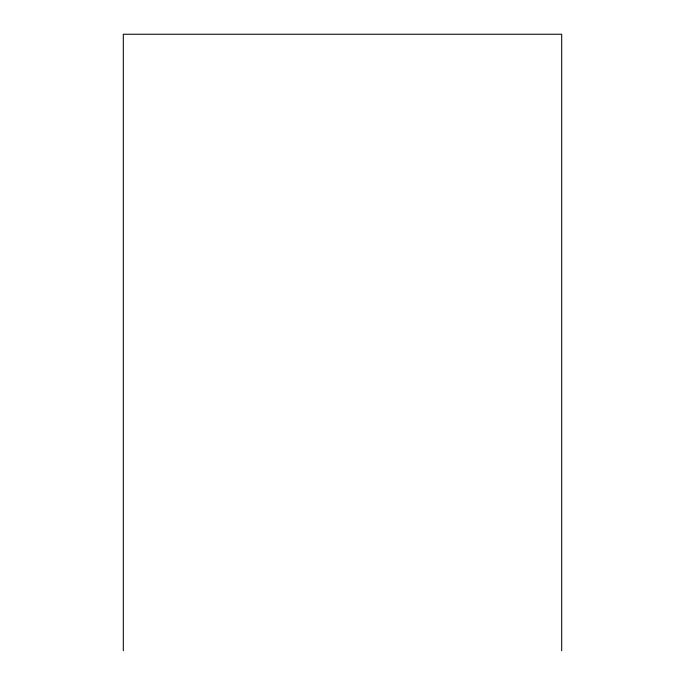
<?xml version="1.0" encoding="UTF-8"?>
<svg xmlns="http://www.w3.org/2000/svg" width="685" height="685" viewBox="0 0 685 685"><rect width="100%" height="100%" fill="white"/><g stroke="black" fill="none" stroke-linecap="round" stroke-linejoin="round"><path stroke-width="1.03" d="M561.691 650.75L561.691 34.25L123.309 34.25L123.309 650.75"/></g></svg>
